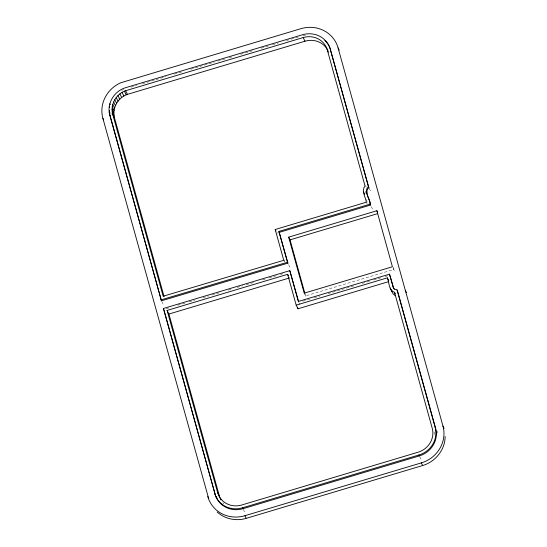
<?xml version="1.0" encoding="UTF-8"?>
<svg xmlns="http://www.w3.org/2000/svg" width="547" height="547" viewBox="0 0 547 547"><rect width="100%" height="100%" fill="white"/><g stroke="black" fill="none" stroke-linecap="round" stroke-linejoin="round"><path stroke-width="0.41" stroke-dasharray="2.73 2.05" d="M365.164 193.194L365.895 191.108M121.673 90.46L123.69 89.421M130.931 87.151L136.661 85.435M142.391 83.718L166.131 76.607M174.315 74.16L182.507 71.705M190.691 69.257L214.431 62.146M217.706 61.168L225.89 58.714M229.166 57.736L232.441 56.758M240.632 54.303L252.912 50.632M261.097 48.177L269.281 45.729M272.556 44.745L278.286 43.028M286.478 40.581L298.758 36.902M277.014 233.145L278.642 232.653M166.281 308.672L169.543 307.694M177.7 305.253L185.857 302.812M189.118 301.835L194.828 300.125M202.985 297.684L208.694 295.975M211.956 294.997L220.113 292.556M228.27 290.115L231.531 289.137M237.241 287.428L242.95 285.719M246.212 284.741L254.369 282.3M262.526 279.859L265.787 278.881M269.049 277.903L277.206 275.462M280.467 274.485L283.729 273.507M302.874 301.151L311.011 298.717M314.265 297.739L319.961 296.036M328.097 293.602L354.135 285.801M362.278 283.367L370.415 280.932M373.669 279.955L381.806 277.52M385.061 276.543L388.315 275.572M369.246 188.366L371.126 192.161M371.269 206.561L372.774 209.597M366.346 202.212L367.071 203.669M393.088 268.126L394.667 271.312M436.745 430.557L437.873 432.834M419.768 456.656L421.648 460.444M304.549 293.848L306.47 297.718M288.679 264.666L290.183 267.695M283.756 260.31L284.474 261.767M298.806 302.368L299.934 304.645M110.61 112.689L111.362 114.207M161.83 301.575L163.717 305.37M243.367 509.469L245.254 513.257M393.088 267.052L393.765 269.493L305.568 295.9L305.117 294.272M365.704 185.529L366.155 187.163M366.415 199.566L367.502 203.498M284.44 259.9L284.884 261.521M223.901 503.91A19.986 18.858 -26.4 0 1 222.8 502.686M434.031 431.891A19.986 18.858 -26.4 0 1 434.674 435.973M302.847 35.678A23.056 21.764 -26.4 0 1 305.773 34.994"/><path stroke-width="0.82" d="M370.517 205.05C370.613 199.648 363.529 192.175 368.863 187.607L330.272 49.175A23.056 21.764 -26.4 0 0 302.395 34.769L124.75 87.958C113.844 91.568 106.562 104.019 109.79 115.239L161.454 300.816L287.927 263.148L278.929 231.422L370.066 204.134L370.517 205.05L279.38 232.331M327.332 50.057L365.034 185.98C360.979 190.773 365.676 197.064 366.346 202.212L275.209 229.501L283.756 260.31L163.17 296.228L112.757 114.46C109.92 104.73 116.169 93.899 125.619 90.727L303.175 37.565A19.986 18.858 -26.4 0 1 327.332 50.057L328.419 52.239M164.066 296.583L114.562 118.097C111.725 108.374 117.981 97.544 127.43 94.364L304.98 41.21A19.986 18.858 -26.4 0 1 327.974 50.625M445.135 436.506C445.142 449.798 435.296 461.873 422.681 465.524L246.3 518.337C236.352 521.353 224.879 519.137 217.193 512.006M330.272 49.175L368.411 186.698C363.071 191.265 370.162 198.739 370.066 204.134M376.869 210.732L392.411 266.758L304.207 293.165L288.672 237.138L376.869 210.732L377.546 212.092M288.672 237.138L290.026 239.866L377.409 213.706M161.003 299.906L287.476 262.239L287.927 263.148M393.744 288.303C394.572 289.931 397.067 289.028 397.478 290.758L435.617 428.28A23.056 21.764 -26.4 0 1 419.392 455.897L242.991 508.71A23.056 21.764 -26.4 0 1 215.115 494.297L163.382 308.494L289.807 270.642L298.58 301.561M219.928 497.715A19.986 18.858 -26.4 0 1 219.409 496.15L217.603 492.512L167.102 310.416L287.64 274.327L288.365 275.784M167.102 310.416L168.907 314.053L289.445 277.965M389.491 274.17L393.478 287.825L389.491 274.17L298.347 301.459L289.807 270.642M287.64 274.327L296.187 305.144L387.324 277.855L388.773 280.768M296.187 305.144L297.992 308.781L388.322 281.739M214.663 493.387A23.056 21.764 -26.4 0 0 242.54 507.801L418.94 454.988A23.056 21.764 -26.4 0 0 435.166 427.371L397.019 289.848M207.764 496.498A30.741 29.018 -26.4 0 0 244.933 515.712L421.334 462.899A30.741 29.018 -26.4 0 0 442.967 426.086L338.073 47.883A30.741 29.018 -26.4 0 0 300.905 28.676L120.798 82.754A30.851 29.114 -26.4 0 0 102.877 118.302L208.516 498.016M395.249 293.787L394.524 292.33C388.561 290.43 389.423 282.546 387.324 277.855M395.337 295.688L393.088 293.869L390.161 288.071M393.026 286.915L394.196 289.219M338.073 47.883L339.202 50.16M303.175 37.565L304.98 41.21M368.411 186.698L368.863 187.607M366.531 191.395L366.982 192.305M363.516 191.997L364.596 194.178M405.306 290.286L406.435 292.563M442.967 426.086L444.096 428.356M435.166 427.371L435.617 428.28M418.94 454.988L419.392 455.897M421.334 462.899L422.462 465.176M275.209 229.501L275.934 230.957M125.619 90.727L127.43 94.364M124.395 91.178L126.207 94.816M122.063 92.381L123.868 96.026M119.896 93.865L121.707 97.503M117.94 95.595L119.745 99.239M116.224 97.551L118.029 101.188M114.774 99.691L116.579 103.335M113.612 101.988L115.424 105.626M112.771 104.395L114.576 108.032M112.258 106.87L114.063 110.508M109.831 103.752L110.282 104.662M112.08 109.379L113.885 113.017M112.238 111.882L114.05 115.52M109.236 106.61L109.687 107.52M112.757 114.46L114.562 118.097M109.215 112.381L109.667 113.291L109.482 110.412M109.79 115.239L110.241 116.149L109.954 114.72M102.877 118.302L103.629 119.82M163.382 308.494L163.833 309.404M242.54 507.801L242.991 508.71M244.933 515.712L246.068 517.988M216.243 496.573L217.002 498.091M394.524 292.33L432.226 428.253A19.986 18.858 -26.4 0 1 418.161 452.184L241.767 504.997A19.986 18.858 -26.4 0 1 217.603 492.512M391.536 290.142L391.967 291.715M290.026 239.866L304.891 293.459M278.929 231.422L287.476 262.239M297.547 307.161L297.992 308.781M168.907 314.053L219.409 496.15M110.467 116.969L161.454 300.816M164.066 310.224L215.115 494.297M220.961 499.958A19.986 18.858 -26.4 0 1 220.236 498.481M324.856 40.464A23.056 21.764 -26.4 0 1 330.723 50.085"/></g></svg>
